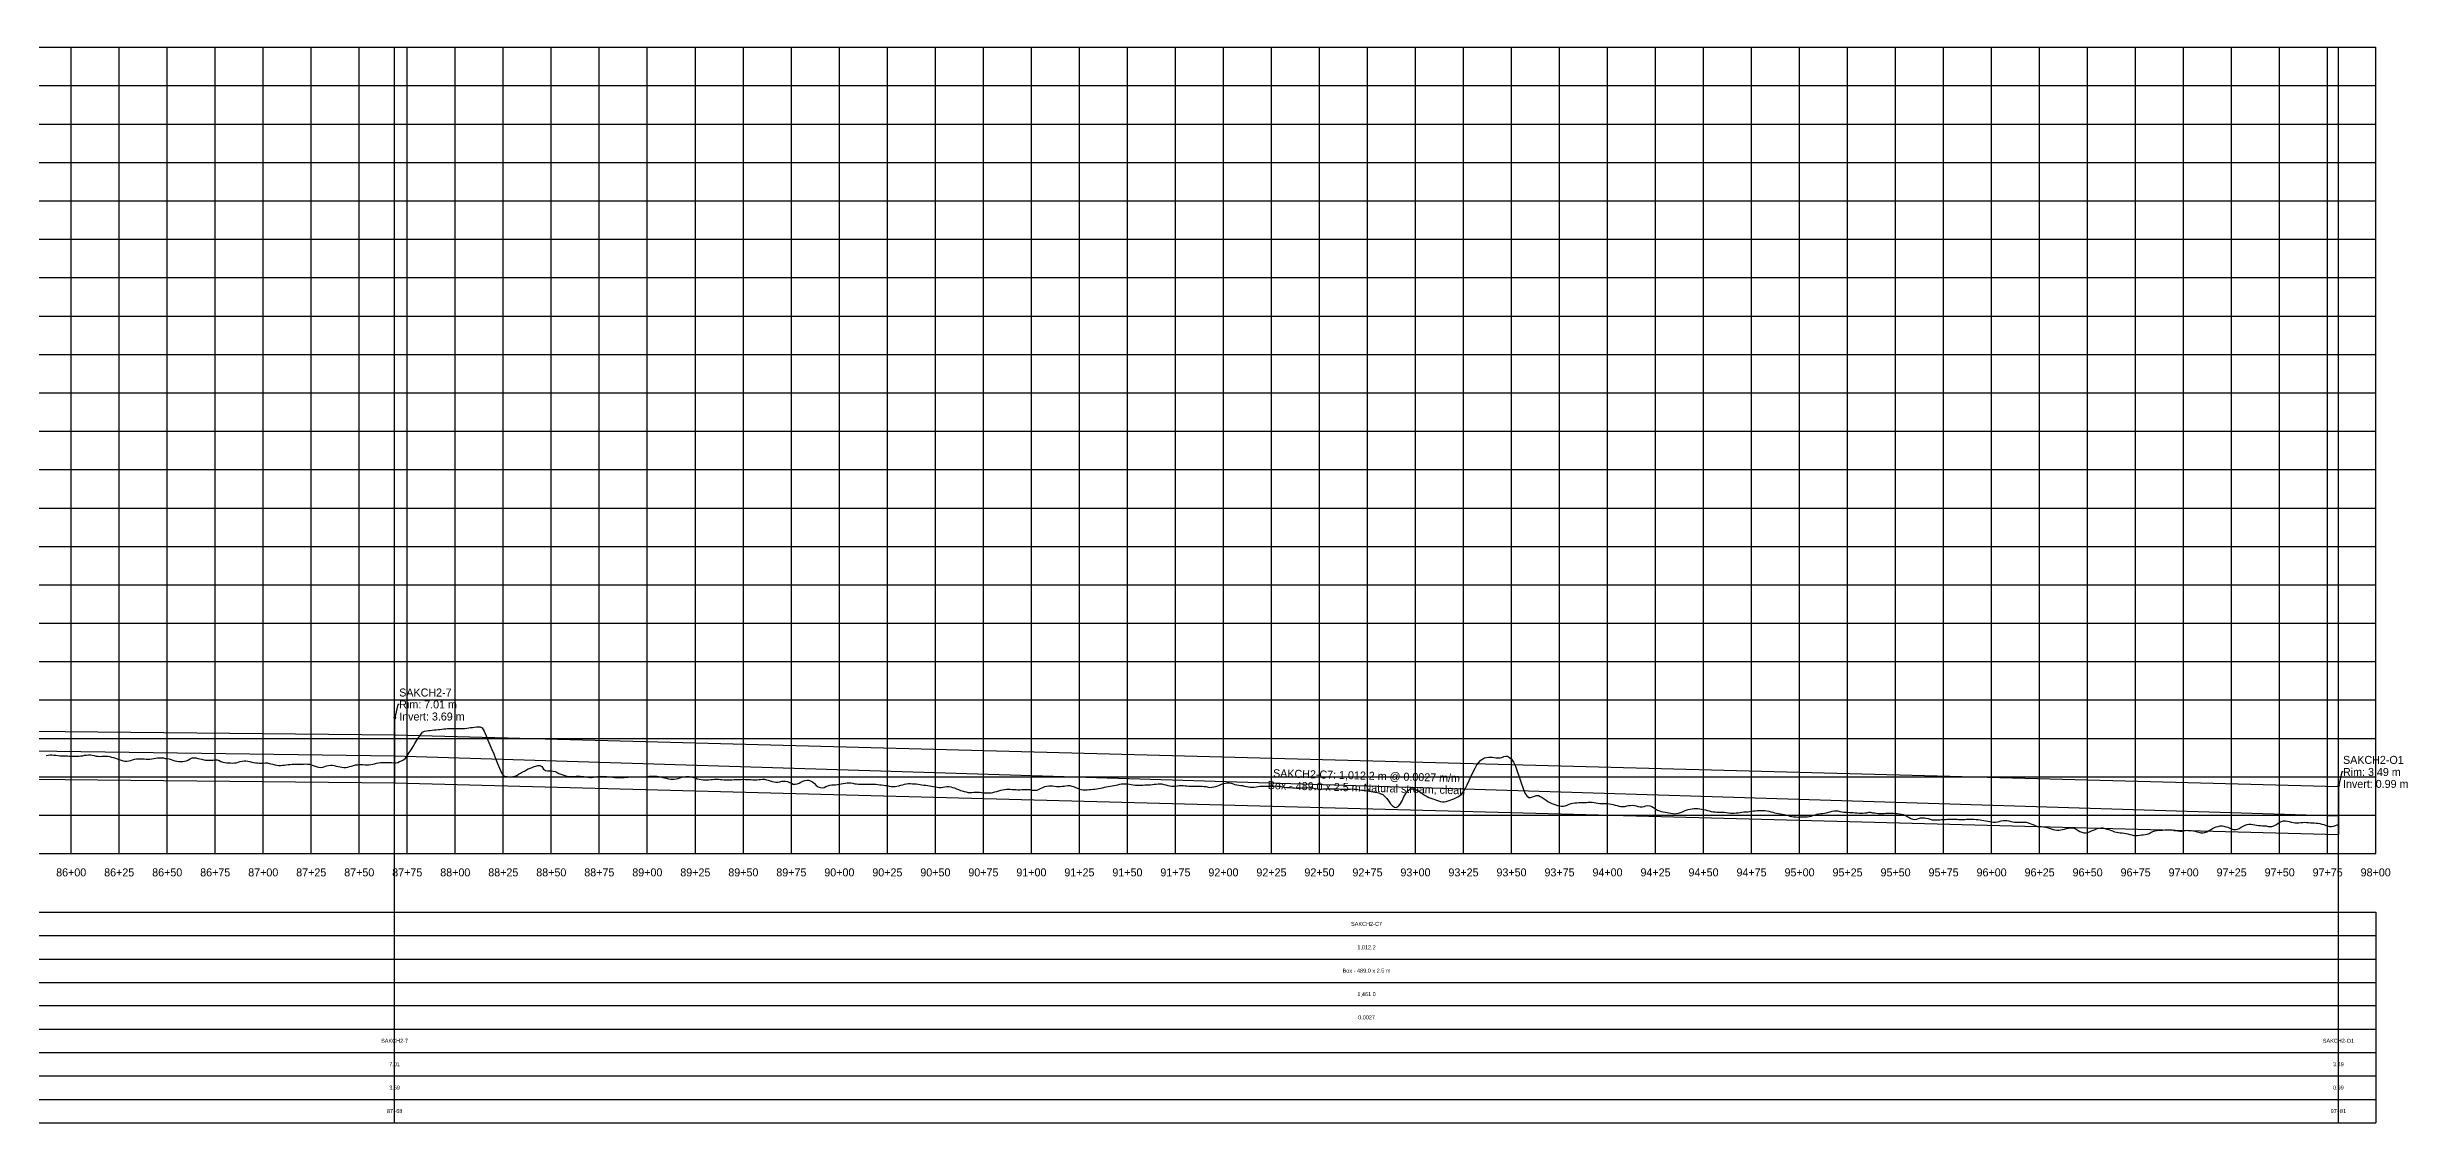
# Model space of a CAD drawing. Extents: x -64 to 9817, y -140 to 424.
# Drawn here: x 8588 to 9817, y -140 to 420 of the extents above; entities that cross this region are included whole.
import ezdxf
from ezdxf.enums import TextEntityAlignment as Align

# ---------------------------------------------------------------- set-up
doc = ezdxf.new("R2010")
doc.units = 0
for name, color, linetype in [('Annotation', 7, 'Continuous'), ('Annotation_Table', 254, 'Continuous'), ('Crown', 7, 'Continuous'), ('Grid', 254, 'Continuous'), ('Grid_Text', 7, 'Continuous'), ('Ground_Elevation', 3, 'Continuous'), ('Hydraulic_Grade', 5, 'Continuous'), ('Invert', 7, 'Continuous'), ('Structure', 7, 'Continuous')]:
    doc.layers.add(name, color=color, linetype=linetype)

msp = doc.modelspace()

# ---------------------------------------------------------------- linework, layer by layer
at = {"layer": 'Annotation', "color": 0}
for points in [[(8770.8, 77.7), (8770.1, 77.7), (8768.4, 70.1)], [(9783, 42.5), (9782.3, 42.5), (9780.6, 34.9)]]:
    msp.add_lwpolyline(points, dxfattribs=at)
for points in [[(8768.4, 70.1), (8768.2, 71), (8769, 70.9)], [(9780.6, 34.9), (9780.4, 35.9), (9781.2, 35.7)]]:
    msp.add_lwpolyline(points, close=True, dxfattribs=at)
at = {"layer": 'Annotation_Table', "color": 254}
for points in [[(8768.4, -140.2), (8768.4, 420)], [(9780.6, -140.2), (9780.6, 420)], [(-25, -30.5), (9800, -30.5)], [(9800, -30.5), (9800, -140.2)], [(-25, -42.7), (9800, -42.7)], [(-25, -54.9), (9800, -54.9)], [(-25, -67.1), (9800, -67.1)], [(-25, -79.2), (9800, -79.2)], [(-25, -91.4), (9800, -91.4)], [(-25, -103.6), (9800, -103.6)], [(-25, -115.8), (9800, -115.8)], [(-25, -128), (9800, -128)], [(-25, -140.2), (9800, -140.2)]]:
    msp.add_lwpolyline(points, dxfattribs=at)
at = {"layer": 'Crown', "color": 0}
for points in [[(7550, 74.1), (8768.4, 61.9)], [(8768.4, 61.9), (8768.4, 61.9)], [(8768.4, 61.9), (9780.6, 34.9)], [(9780.6, 34.9), (9780.6, 34.9)]]:
    msp.add_lwpolyline(points, dxfattribs=at)
at = {"layer": 'Grid', "color": 254}
for points in [[(-25, 420), (9800, 420)], [(8600, 0), (8600, 420)], [(8625, 0), (8625, 420)], [(8650, 0), (8650, 420)], [(8675, 0), (8675, 420)], [(8700, 0), (8700, 420)], [(8725, 0), (8725, 420)], [(8750, 0), (8750, 420)], [(8775, 0), (8775, 420)], [(8800, 0), (8800, 420)], [(8825, 0), (8825, 420)], [(8850, 0), (8850, 420)], [(8875, 0), (8875, 420)], [(8900, 0), (8900, 420)], [(8925, 0), (8925, 420)], [(8950, 0), (8950, 420)], [(8975, 0), (8975, 420)], [(9000, 0), (9000, 420)], [(9025, 0), (9025, 420)], [(9050, 0), (9050, 420)], [(9075, 0), (9075, 420)], [(9100, 0), (9100, 420)], [(9125, 0), (9125, 420)], [(9150, 0), (9150, 420)], [(9175, 0), (9175, 420)], [(9200, 0), (9200, 420)], [(9225, 0), (9225, 420)], [(9250, 0), (9250, 420)], [(9275, 0), (9275, 420)], [(9300, 0), (9300, 420)], [(9325, 0), (9325, 420)], [(9350, 0), (9350, 420)], [(9375, 0), (9375, 420)], [(9400, 0), (9400, 420)], [(9425, 0), (9425, 420)], [(9450, 0), (9450, 420)], [(9475, 0), (9475, 420)], [(9500, 0), (9500, 420)], [(9525, 0), (9525, 420)], [(9550, 0), (9550, 420)], [(9575, 0), (9575, 420)], [(9600, 0), (9600, 420)], [(9625, 0), (9625, 420)], [(9650, 0), (9650, 420)], [(9675, 0), (9675, 420)], [(9700, 0), (9700, 420)], [(9725, 0), (9725, 420)], [(9750, 0), (9750, 420)], [(9775, 0), (9775, 420)], [(9800, 0), (9800, 420)], [(-25, 400), (9800, 400)], [(-25, 380), (9800, 380)], [(-25, 360), (9800, 360)], [(-25, 340), (9800, 340)], [(-25, 320), (9800, 320)], [(-25, 300), (9800, 300)], [(-25, 280), (9800, 280)], [(-25, 260), (9800, 260)], [(-25, 240), (9800, 240)], [(-25, 220), (9800, 220)], [(-25, 200), (9800, 200)], [(-25, 180), (9800, 180)], [(-25, 160), (9800, 160)], [(-25, 140), (9800, 140)], [(-25, 120), (9800, 120)], [(-25, 100), (9800, 100)], [(-25, 80), (9800, 80)], [(-25, 60), (9800, 60)], [(-25, 40), (9800, 40)], [(-25, 20), (9800, 20)], [(-25, 0), (9800, 0)]]:
    msp.add_lwpolyline(points, dxfattribs=at)
at = {"layer": 'Ground_Elevation', "color": 3}
msp.add_lwpolyline([(8587, 51.1), (8588, 51.3), (8589, 51.4), (8590, 51.4), (8591, 51.3), (8592, 51.2), (8593, 51.1), (8594, 51), (8595, 50.9), (8596, 50.9), (8597, 50.9), (8598, 50.9), (8599, 50.8), (8600, 50.8), (8601, 50.8), (8602, 50.8), (8603, 50.8), (8604, 50.8), (8605, 50.9), (8606, 51), (8607, 51.2), (8608, 51.3), (8609, 51.4), (8610, 51.4), (8611, 51.3), (8612, 51.1), (8613, 50.8), (8614, 50.7), (8615, 50.6), (8616, 50.7), (8617, 50.8), (8618, 50.8), (8619, 50.8), (8620, 50.6), (8621, 50.3), (8622, 50), (8623, 49.7), (8624, 49.4), (8625, 49), (8626, 48.7), (8627, 48.4), (8628, 48.2), (8629, 48.2), (8630, 48.3), (8631, 48.5), (8632, 48.8), (8633, 49.2), (8634, 49.4), (8635, 49.4), (8636, 49.4), (8637, 49.4), (8638, 49.3), (8639, 49.2), (8640, 49.1), (8641, 49.2), (8642, 49.3), (8643, 49.5), (8644, 49.7), (8645, 49.8), (8646, 49.9), (8647, 49.9), (8648, 49.8), (8649, 49.6), (8650, 49.5), (8651, 49.3), (8652, 49), (8653, 48.7), (8654, 48.4), (8655, 48.2), (8656, 48), (8657, 48), (8658, 48), (8659, 48.1), (8660, 48.4), (8661, 48.8), (8662, 49.3), (8663, 49.8), (8664, 49.9), (8665, 49.8), (8666, 49.5), (8667, 49.3), (8668, 49.1), (8669, 48.8), (8670, 48.7), (8671, 48.6), (8672, 48.6), (8673, 48.6), (8674, 48.7), (8675, 48.9), (8676, 48.9), (8677, 48.5), (8678, 48), (8679, 47.7), (8680, 47.5), (8681, 47.3), (8682, 47.2), (8683, 47.2), (8684, 47.1), (8685, 47.2), (8686, 47.3), (8687, 47.6), (8688, 47.9), (8689, 48.2), (8690, 48.3), (8691, 48.3), (8692, 48.2), (8693, 48), (8694, 47.7), (8695, 47.4), (8696, 47.3), (8697, 47.2), (8698, 47.1), (8699, 47.1), (8700, 47.1), (8701, 47.2), (8702, 47.2), (8703, 47), (8704, 46.8), (8705, 46.5), (8706, 46.2), (8707, 46), (8708, 45.9), (8709, 45.9), (8710, 46), (8711, 46.1), (8712, 46.3), (8713, 46.4), (8714, 46.4), (8715, 46.5), (8716, 46.5), (8717, 46.5), (8718, 46.5), (8719, 46.6), (8720, 46.6), (8721, 46.6), (8722, 46.7), (8723, 46.6), (8724, 46.5), (8725, 46.2), (8726, 45.9), (8727, 45.5), (8728, 45.2), (8729, 45), (8730, 44.9), (8731, 45.1), (8732, 45.4), (8733, 45.7), (8734, 45.9), (8735, 46), (8736, 46), (8737, 45.8), (8738, 45.6), (8739, 45.4), (8740, 45.2), (8741, 45), (8742, 44.9), (8743, 44.9), (8744, 45), (8745, 45.3), (8746, 45.6), (8747, 45.9), (8748, 46.2), (8749, 46.3), (8750, 46.4), (8751, 46.4), (8752, 46.4), (8753, 46.3), (8754, 46.3), (8755, 46.3), (8756, 46.4), (8757, 46.6), (8758, 46.8), (8759, 47.1), (8760, 47.3), (8761, 47.4), (8762, 47.4), (8763, 47.4), (8764, 47.4), (8765, 47.4), (8766, 47.4), (8767, 47.4), (8768, 47.2), (8769, 47.2), (8770, 47.5), (8771, 47.9), (8772, 48.4), (8773, 48.8), (8774, 49.7), (8775, 51), (8776, 52.6), (8777, 54.1), (8778, 55.8), (8779, 57.4), (8780, 59), (8781, 60.6), (8782, 62.1), (8783, 63.2), (8784, 63.8), (8785, 64), (8786, 64.1), (8787, 64.2), (8788, 64.3), (8789, 64.4), (8790, 64.5), (8791, 64.6), (8792, 64.7), (8793, 64.8), (8794, 64.9), (8795, 65), (8796, 65.1), (8797, 65.1), (8798, 65.1), (8799, 65.1), (8800, 65.1), (8801, 65.1), (8802, 65.1), (8803, 65.1), (8804, 65.2), (8805, 65.2), (8806, 65.3), (8807, 65.5), (8808, 65.6), (8809, 65.7), (8810, 65.8), (8811, 66), (8812, 66.1), (8813, 66.1), (8814, 65.5), (8815, 63.8), (8816, 61.4), (8817, 59), (8818, 56.7), (8819, 54.3), (8820, 52), (8821, 49.5), (8822, 47), (8823, 44.5), (8824, 42.1), (8825, 40.6), (8826, 40.2), (8827, 40.1), (8828, 40), (8829, 40), (8830, 40.1), (8831, 40.3), (8832, 40.7), (8833, 41.3), (8834, 41.9), (8835, 42.5), (8836, 43), (8837, 43.6), (8838, 44.1), (8839, 44.5), (8840, 44.9), (8841, 45.3), (8842, 45.6), (8843, 45.8), (8844, 45.8), (8845, 45.3), (8846, 43.9), (8847, 43.2), (8848, 43.1), (8849, 43.1), (8850, 43.1), (8851, 43), (8852, 42.7), (8853, 42.2), (8854, 41.8), (8855, 41.4), (8856, 41.1), (8857, 40.7), (8858, 40.4), (8859, 40.2), (8860, 40.1), (8861, 40.1), (8862, 40.2), (8863, 40.3), (8864, 40.3), (8865, 40.3), (8866, 40.2), (8867, 40.1), (8868, 39.9), (8869, 39.8), (8870, 39.7), (8871, 39.7), (8872, 39.8), (8873, 39.9), (8874, 40.1), (8875, 40.2), (8876, 40.3), (8877, 40.2), (8878, 40.2), (8879, 40.1), (8880, 40), (8881, 39.9), (8882, 39.8), (8883, 39.7), (8884, 39.7), (8885, 39.6), (8886, 39.6), (8887, 39.7), (8888, 39.7), (8889, 39.8), (8890, 39.8), (8891, 39.9), (8892, 39.9), (8893, 40), (8894, 40), (8895, 40), (8896, 39.9), (8897, 39.9), (8898, 39.9), (8899, 40), (8900, 40.1), (8901, 40.3), (8902, 40.4), (8903, 40.4), (8904, 40.4), (8905, 40.3), (8906, 40.1), (8907, 39.9), (8908, 39.7), (8909, 39.5), (8910, 39.3), (8911, 39), (8912, 38.8), (8913, 38.7), (8914, 38.7), (8915, 38.9), (8916, 39.1), (8917, 39.4), (8918, 39.8), (8919, 40), (8920, 40.2), (8921, 40.2), (8922, 40.1), (8923, 39.9), (8924, 39.7), (8925, 39.4), (8926, 39), (8927, 38.8), (8928, 38.6), (8929, 38.5), (8930, 38.5), (8931, 38.5), (8932, 38.5), (8933, 38.6), (8934, 38.6), (8935, 38.7), (8936, 38.7), (8937, 38.7), (8938, 38.6), (8939, 38.6), (8940, 38.5), (8941, 38.5), (8942, 38.5), (8943, 38.5), (8944, 38.5), (8945, 38.6), (8946, 38.6), (8947, 38.6), (8948, 38.6), (8949, 38.6), (8950, 38.7), (8951, 38.6), (8952, 38.6), (8953, 38.6), (8954, 38.6), (8955, 38.5), (8956, 38.5), (8957, 38.5), (8958, 38.6), (8959, 38.6), (8960, 38.7), (8961, 38.7), (8962, 38.5), (8963, 38.2), (8964, 37.9), (8965, 37.5), (8966, 37.3), (8967, 37.2), (8968, 37.2), (8969, 37.4), (8970, 37.7), (8971, 37.8), (8972, 37.8), (8973, 37.5), (8974, 37.1), (8975, 36.6), (8976, 36.2), (8977, 36.1), (8978, 36.3), (8979, 36.7), (8980, 37.2), (8981, 37.7), (8982, 38), (8983, 38.2), (8984, 38.2), (8985, 37.9), (8986, 37.3), (8987, 36.5), (8988, 35.5), (8989, 34.8), (8990, 34.4), (8991, 34.3), (8992, 34.5), (8993, 34.9), (8994, 35.3), (8995, 35.6), (8996, 35.8), (8997, 35.8), (8998, 35.9), (8999, 36), (9000, 36.2), (9001, 36.4), (9002, 36.5), (9003, 36.6), (9004, 36.8), (9005, 36.9), (9006, 36.8), (9007, 36.6), (9008, 36.4), (9009, 36.3), (9010, 36.2), (9011, 36.2), (9012, 36.1), (9013, 36.1), (9014, 36.1), (9015, 36.2), (9016, 36.2), (9017, 36.2), (9018, 36.2), (9019, 36.2), (9020, 36), (9021, 35.9), (9022, 35.8), (9023, 35.7), (9024, 35.5), (9025, 35.4), (9026, 35.2), (9027, 35), (9028, 34.9), (9029, 34.9), (9030, 35.1), (9031, 35.3), (9032, 35.6), (9033, 35.8), (9034, 36.1), (9035, 36.3), (9036, 36.5), (9037, 36.5), (9038, 36.4), (9039, 36.4), (9040, 36.3), (9041, 36.1), (9042, 36), (9043, 35.9), (9044, 35.7), (9045, 35.6), (9046, 35.4), (9047, 35.3), (9048, 35.1), (9049, 35), (9050, 34.8), (9051, 34.6), (9052, 34.5), (9053, 34.5), (9054, 34.6), (9055, 34.8), (9056, 35), (9057, 35), (9058, 34.8), (9059, 34.5), (9060, 34.2), (9061, 33.8), (9062, 33.3), (9063, 32.9), (9064, 32.7), (9065, 32.4), (9066, 32.1), (9067, 31.9), (9068, 31.8), (9069, 31.9), (9070, 32), (9071, 32), (9072, 32), (9073, 32), (9074, 31.9), (9075, 31.7), (9076, 31.6), (9077, 31.6), (9078, 31.6), (9079, 31.7), (9080, 31.9), (9081, 32.2), (9082, 32.4), (9083, 32.7), (9084, 33), (9085, 33.2), (9086, 33.4), (9087, 33.5), (9088, 33.5), (9089, 33.5), (9090, 33.4), (9091, 33.4), (9092, 33.3), (9093, 33.2), (9094, 33.2), (9095, 33.3), (9096, 33.4), (9097, 33.4), (9098, 33.4), (9099, 33.3), (9100, 33.1), (9101, 33), (9102, 33), (9103, 33.1), (9104, 33.5), (9105, 34), (9106, 34.5), (9107, 34.9), (9108, 35.1), (9109, 35.3), (9110, 35.3), (9111, 35.3), (9112, 35.1), (9113, 35), (9114, 35), (9115, 35), (9116, 35.1), (9117, 35.2), (9118, 35.3), (9119, 35.4), (9120, 35.4), (9121, 35.2), (9122, 34.9), (9123, 34.4), (9124, 34), (9125, 33.6), (9126, 33.3), (9127, 33.2), (9128, 33.2), (9129, 33.2), (9130, 33.4), (9131, 33.4), (9132, 33.5), (9133, 33.6), (9134, 33.7), (9135, 33.9), (9136, 34.1), (9137, 34.3), (9138, 34.6), (9139, 34.8), (9140, 35), (9141, 35.1), (9142, 35.3), (9143, 35.5), (9144, 35.7), (9145, 35.9), (9146, 36.1), (9147, 36.3), (9148, 36.4), (9149, 36.4), (9150, 36.4), (9151, 36.2), (9152, 36), (9153, 35.8), (9154, 35.7), (9155, 35.6), (9156, 35.6), (9157, 35.6), (9158, 35.7), (9159, 35.8), (9160, 35.9), (9161, 35.9), (9162, 35.9), (9163, 36), (9164, 36.1), (9165, 36.2), (9166, 36.4), (9167, 36.4), (9168, 36.3), (9169, 36), (9170, 35.8), (9171, 35.5), (9172, 35.3), (9173, 35.1), (9174, 35.1), (9175, 35.2), (9176, 35.3), (9177, 35.4), (9178, 35.4), (9179, 35.4), (9180, 35.3), (9181, 35.3), (9182, 35.2), (9183, 35.2), (9184, 35.2), (9185, 35.2), (9186, 35.2), (9187, 35.2), (9188, 35.2), (9189, 35.2), (9190, 35), (9191, 34.9), (9192, 34.6), (9193, 34.5), (9194, 34.6), (9195, 34.8), (9196, 35), (9197, 35.3), (9198, 35.6), (9199, 36.1), (9200, 36.5), (9201, 36.7), (9202, 36.8), (9203, 36.8), (9204, 36.6), (9205, 36.3), (9206, 36), (9207, 35.8), (9208, 35.7), (9209, 35.5), (9210, 35.4), (9211, 35.2), (9212, 35), (9213, 34.8), (9214, 34.6), (9215, 34.6), (9216, 34.6), (9217, 34.8), (9218, 35), (9219, 35.1), (9220, 35.2), (9221, 35.2), (9222, 35.2), (9223, 35.1), (9224, 35.1), (9225, 35.2), (9226, 35.2), (9227, 35.3), (9228, 35.2), (9229, 35.1), (9230, 35), (9231, 34.8), (9232, 34.6), (9233, 34.5), (9234, 34.4), (9235, 34.4), (9236, 34.3), (9237, 34.2), (9238, 34.1), (9239, 34), (9240, 34.1), (9241, 34.2), (9242, 34.3), (9243, 34.3), (9244, 34.4), (9245, 34.3), (9246, 34.2), (9247, 34), (9248, 33.9), (9249, 33.7), (9250, 33.6), (9251, 33.6), (9252, 33.7), (9253, 33.7), (9254, 33.7), (9255, 33.7), (9256, 33.8), (9257, 33.8), (9258, 33.8), (9259, 33.8), (9260, 33.7), (9261, 33.6), (9262, 33.5), (9263, 33.5), (9264, 33.5), (9265, 33.6), (9266, 33.6), (9267, 33.7), (9268, 33.6), (9269, 33.5), (9270, 33.4), (9271, 33.2), (9272, 33.1), (9273, 33), (9274, 32.8), (9275, 32.7), (9276, 32.5), (9277, 32.4), (9278, 32.2), (9279, 32), (9280, 31.8), (9281, 31.6), (9282, 31.2), (9283, 30.7), (9284, 29.8), (9285, 28.7), (9286, 27.4), (9287, 26), (9288, 24.9), (9289, 24.1), (9290, 24), (9291, 24.6), (9292, 25.8), (9293, 27.5), (9294, 29.5), (9295, 31.3), (9296, 32.7), (9297, 33.5), (9298, 33.8), (9299, 33.7), (9300, 33.4), (9301, 32.9), (9302, 32.3), (9303, 31.6), (9304, 30.9), (9305, 30.3), (9306, 29.7), (9307, 29.2), (9308, 28.8), (9309, 28.6), (9310, 28.2), (9311, 27.8), (9312, 27.5), (9313, 27.2), (9314, 27), (9315, 27), (9316, 27.2), (9317, 27.5), (9318, 27.8), (9319, 28.2), (9320, 28.6), (9321, 29), (9322, 29.5), (9323, 30.1), (9324, 31), (9325, 32.3), (9326, 34), (9327, 35.9), (9328, 38), (9329, 40.3), (9330, 42.5), (9331, 44.5), (9332, 46.2), (9333, 47.5), (9334, 48.6), (9335, 49.4), (9336, 49.9), (9337, 50.1), (9338, 50.3), (9339, 50.3), (9340, 50.2), (9341, 50), (9342, 49.9), (9343, 49.8), (9344, 49.8), (9345, 50.1), (9346, 50.5), (9347, 50.8), (9348, 50.7), (9349, 50.1), (9350, 49.1), (9351, 47.6), (9352, 45.6), (9353, 43), (9354, 40), (9355, 36.9), (9356, 33.9), (9357, 31.5), (9358, 30), (9359, 29.3), (9360, 29.3), (9361, 29.6), (9362, 29.9), (9363, 30.2), (9364, 30.2), (9365, 29.8), (9366, 29.3), (9367, 28.5), (9368, 27.8), (9369, 27.1), (9370, 26.6), (9371, 26.1), (9372, 25.7), (9373, 25.4), (9374, 25.1), (9375, 24.9), (9376, 24.7), (9377, 24.7), (9378, 24.8), (9379, 25.2), (9380, 25.7), (9381, 26.1), (9382, 26.3), (9383, 26.4), (9384, 26.5), (9385, 26.6), (9386, 26.7), (9387, 26.7), (9388, 26.7), (9389, 26.7), (9390, 26.8), (9391, 26.8), (9392, 26.8), (9393, 26.6), (9394, 26.4), (9395, 26.2), (9396, 26.1), (9397, 26.1), (9398, 26.1), (9399, 26.1), (9400, 26.1), (9401, 26), (9402, 25.8), (9403, 25.5), (9404, 25.2), (9405, 25), (9406, 24.7), (9407, 24.6), (9408, 24.5), (9409, 24.6), (9410, 24.8), (9411, 25), (9412, 25.1), (9413, 25.2), (9414, 25.1), (9415, 24.8), (9416, 24.5), (9417, 24.3), (9418, 24.3), (9419, 24.6), (9420, 24.9), (9421, 25.1), (9422, 24.9), (9423, 24.5), (9424, 24), (9425, 23.3), (9426, 22.7), (9427, 22.3), (9428, 22), (9429, 21.8), (9430, 21.6), (9431, 21.4), (9432, 21.2), (9433, 21), (9434, 20.8), (9435, 20.7), (9436, 20.8), (9437, 21.1), (9438, 21.4), (9439, 21.8), (9440, 22.3), (9441, 22.6), (9442, 23), (9443, 23.2), (9444, 23.4), (9445, 23.5), (9446, 23.5), (9447, 23.5), (9448, 23.4), (9449, 23.2), (9450, 23), (9451, 22.8), (9452, 22.5), (9453, 22.2), (9454, 22), (9455, 21.8), (9456, 21.7), (9457, 21.6), (9458, 21.6), (9459, 21.6), (9460, 21.6), (9461, 21.5), (9462, 21.4), (9463, 21.2), (9464, 21.1), (9465, 21.1), (9466, 21.1), (9467, 21.2), (9468, 21.3), (9469, 21.4), (9470, 21.6), (9471, 21.8), (9472, 21.8), (9473, 21.8), (9474, 21.9), (9475, 22.1), (9476, 22.2), (9477, 22.3), (9478, 22.4), (9479, 22.5), (9480, 22.5), (9481, 22.5), (9482, 22.4), (9483, 22.3), (9484, 22.1), (9485, 21.8), (9486, 21.5), (9487, 21.2), (9488, 21), (9489, 20.9), (9490, 20.7), (9491, 20.5), (9492, 20.3), (9493, 20.1), (9494, 19.8), (9495, 19.5), (9496, 19.3), (9497, 19.1), (9498, 19.1), (9499, 19), (9500, 19.1), (9501, 19.1), (9502, 19.1), (9503, 19.1), (9504, 19.2), (9505, 19.3), (9506, 19.5), (9507, 19.8), (9508, 20.1), (9509, 20.5), (9510, 20.7), (9511, 20.8), (9512, 20.9), (9513, 21), (9514, 21.2), (9515, 21.5), (9516, 21.8), (9517, 22.1), (9518, 22.2), (9519, 22.3), (9520, 22.2), (9521, 22), (9522, 21.8), (9523, 21.6), (9524, 21.5), (9525, 21.5), (9526, 21.4), (9527, 21.4), (9528, 21.4), (9529, 21.3), (9530, 21.2), (9531, 21.1), (9532, 21.1), (9533, 21.1), (9534, 21.2), (9535, 21.3), (9536, 21.5), (9537, 21.5), (9538, 21.3), (9539, 21.2), (9540, 21), (9541, 20.9), (9542, 20.8), (9543, 20.8), (9544, 20.9), (9545, 21), (9546, 21), (9547, 21), (9548, 21), (9549, 21), (9550, 20.9), (9551, 20.8), (9552, 20.7), (9553, 20.6), (9554, 20.4), (9555, 20), (9556, 19.4), (9557, 18.8), (9558, 18.3), (9559, 17.9), (9560, 17.8), (9561, 18), (9562, 18.2), (9563, 18.6), (9564, 18.7), (9565, 18.7), (9566, 18.5), (9567, 18.2), (9568, 17.9), (9569, 17.6), (9570, 17.5), (9571, 17.5), (9572, 17.5), (9573, 17.6), (9574, 17.7), (9575, 17.8), (9576, 17.8), (9577, 17.9), (9578, 18), (9579, 17.9), (9580, 17.9), (9581, 17.9), (9582, 17.9), (9583, 17.8), (9584, 17.8), (9585, 17.8), (9586, 17.8), (9587, 17.9), (9588, 17.9), (9589, 18), (9590, 18), (9591, 18), (9592, 17.8), (9593, 17.7), (9594, 17.5), (9595, 17.4), (9596, 17.2), (9597, 17), (9598, 16.9), (9599, 16.7), (9600, 16.5), (9601, 16.4), (9602, 16.4), (9603, 16.5), (9604, 16.7), (9605, 17), (9606, 17.2), (9607, 17.3), (9608, 17.2), (9609, 17.1), (9610, 16.8), (9611, 16.6), (9612, 16.4), (9613, 16.3), (9614, 16.3), (9615, 16.3), (9616, 16.3), (9617, 16.3), (9618, 16.3), (9619, 16.1), (9620, 15.7), (9621, 15.3), (9622, 14.9), (9623, 14.5), (9624, 14.2), (9625, 14.1), (9626, 14.1), (9627, 14), (9628, 13.8), (9629, 13.6), (9630, 13.3), (9631, 12.9), (9632, 12.6), (9633, 12.4), (9634, 12.2), (9635, 12.2), (9636, 12.3), (9637, 12.5), (9638, 12.8), (9639, 13), (9640, 13.3), (9641, 13.4), (9642, 13.4), (9643, 13.2), (9644, 12.7), (9645, 12.1), (9646, 11.5), (9647, 11.1), (9648, 10.8), (9649, 10.8), (9650, 11), (9651, 11.4), (9652, 11.8), (9653, 12.2), (9654, 12.6), (9655, 13), (9656, 13.3), (9657, 13.4), (9658, 13.4), (9659, 13.1), (9660, 12.8), (9661, 12.5), (9662, 12.2), (9663, 11.8), (9664, 11.4), (9665, 11.1), (9666, 11), (9667, 10.9), (9668, 10.8), (9669, 10.7), (9670, 10.5), (9671, 10.3), (9672, 10), (9673, 9.7), (9674, 9.5), (9675, 9.4), (9676, 9.4), (9677, 9.6), (9678, 9.7), (9679, 9.7), (9680, 9.9), (9681, 10.1), (9682, 10.5), (9683, 11), (9684, 11.5), (9685, 11.9), (9686, 12.1), (9687, 12.2), (9688, 12.2), (9689, 12.2), (9690, 12.3), (9691, 12.3), (9692, 12.4), (9693, 12.4), (9694, 12.3), (9695, 12.1), (9696, 12), (9697, 11.8), (9698, 11.6), (9699, 11.7), (9700, 11.9), (9701, 12.1), (9702, 12.2), (9703, 12.1), (9704, 12), (9705, 11.8), (9706, 11.6), (9707, 11.4), (9708, 11.2), (9709, 10.9), (9710, 10.8), (9711, 11), (9712, 11.3), (9713, 11.8), (9714, 12.4), (9715, 13), (9716, 13.6), (9717, 13.9), (9718, 14.2), (9719, 14.4), (9720, 14.4), (9721, 14.3), (9722, 14), (9723, 13.7), (9724, 13.3), (9725, 12.9), (9726, 12.6), (9727, 12.5), (9728, 12.7), (9729, 13.1), (9730, 13.7), (9731, 14.3), (9732, 14.8), (9733, 15.1), (9734, 15.3), (9735, 15.3), (9736, 15.2), (9737, 15), (9738, 14.8), (9739, 14.7), (9740, 14.6), (9741, 14.5), (9742, 14.5), (9743, 14.4), (9744, 14.2), (9745, 14.1), (9746, 14.2), (9747, 14.4), (9748, 15), (9749, 15.7), (9750, 16.3), (9751, 16.8), (9752, 17.1), (9753, 17.1), (9754, 16.9), (9755, 16.7), (9756, 16.4), (9757, 16.2), (9758, 16.1), (9759, 16.1), (9760, 16.1), (9761, 16.2), (9762, 16.2), (9763, 16.3), (9764, 16.2), (9765, 16.2), (9766, 16.1), (9767, 16), (9768, 16), (9769, 15.9), (9770, 15.8), (9771, 15.7), (9772, 15.4), (9773, 15.1), (9774, 14.7), (9775, 14.4), (9776, 14.2), (9777, 14.1), (9778, 14.3), (9779, 14.6), (9780, 14.9), (9780.6, 14.9)], dxfattribs=at)
at = {"layer": 'Hydraulic_Grade', "color": 5}
for points in [[(7550, 67.7), (8768.4, 50.9)], [(8768.4, 50.9), (8768.4, 50.9)], [(8768.4, 50.9), (9780.6, 19.6)], [(9780.6, 19.6), (9780.6, 19.6), (9780.6, 19.6)]]:
    msp.add_lwpolyline(points, dxfattribs=at)
at = {"layer": 'Invert', "color": 0}
for points in [[(7550, 49.1), (8768.4, 36.9)], [(8768.4, 36.9), (8768.4, 36.9)], [(8768.4, 36.9), (9780.6, 9.9)], [(9780.6, 9.9), (9780.6, 9.9)]]:
    msp.add_lwpolyline(points, dxfattribs=at)
at = {"layer": 'Structure', "color": 0}
for points in [[(8768.4, 70.1), (8768.4, 36.9)], [(8768.4, 70.1), (8768.4, 36.9)], [(9780.6, 34.9), (9780.6, 9.9)], [(9780.6, 34.9), (9780.6, 9.9)]]:
    msp.add_lwpolyline(points, dxfattribs=at)

# ---------------------------------------------------------------- texts
at = {"layer": 'Annotation', "color": 0}
for s, height, p in [('SAKCH2-7', 4.17, (8770.8, 83.9)), ('Rim: 7.01 m', 4.167, (8770.8, 77.7)), ('Invert: 3.69 m', 4.167, (8770.8, 71.4)), ('SAKCH2-O1', 4.17, (9783, 48.8)), ('Rim: 3.49 m', 4.167, (9783, 42.5)), ('Invert: 0.99 m', 4.167, (9783, 36.3))]:
    msp.add_text(s, height=height, dxfattribs=at).set_placement(p, align=Align.MIDDLE_LEFT)
for s, p in [('Box - 489.0 x 2.5 m Natural stream, clean', (9274.5, 34.3)), ('SAKCH2-C7: 1,012.2 m @ 0.0027 m/m', (9274.5, 40.6))]:
    msp.add_text(s, height=4.167, rotation=358.4722, dxfattribs=at).set_placement(p, align=Align.MIDDLE_CENTER)
at = {"layer": 'Annotation_Table', "color": 0}
for s, height, p in [('SAKCH2-C7', 2.08, (9274.5, -36.6)), ('1,012.2', 2.08, (9274.5, -48.8)), ('Box - 489.0 x 2.5 m', 2.083, (9274.5, -61)), ('1,461.0', 2.08, (9274.5, -73.2)), ('0.0027', 2.08, (9274.5, -85.3)), ('SAKCH2-7', 2.08, (8768.4, -97.5)), ('SAKCH2-O1', 2.08, (9780.6, -97.5)), ('7.01', 2.08, (8768.4, -109.7)), ('3.49', 2.08, (9780.6, -109.7)), ('3.69', 2.08, (8768.4, -121.9)), ('0.99', 2.08, (9780.6, -121.9)), ('87+68', 2.08, (8768.4, -134.1)), ('97+81', 2.08, (9780.6, -134.1))]:
    msp.add_text(s, height=height, dxfattribs=at).set_placement(p, align=Align.MIDDLE_CENTER)
at = {"layer": 'Grid_Text', "color": 0}
for s, p in [('86+00', (8600, -7.7)), ('86+25', (8625, -7.7)), ('86+50', (8650, -7.7)), ('86+75', (8675, -7.7)), ('87+00', (8700, -7.7)), ('87+25', (8725, -7.7)), ('87+50', (8750, -7.7)), ('87+75', (8775, -7.7)), ('88+00', (8800, -7.7)), ('88+25', (8825, -7.7)), ('88+50', (8850, -7.7)), ('88+75', (8875, -7.7)), ('89+00', (8900, -7.7)), ('89+25', (8925, -7.7)), ('89+50', (8950, -7.7)), ('89+75', (8975, -7.7)), ('90+00', (9000, -7.7)), ('90+25', (9025, -7.7)), ('90+50', (9050, -7.7)), ('90+75', (9075, -7.7)), ('91+00', (9100, -7.7)), ('91+25', (9125, -7.7)), ('91+50', (9150, -7.7)), ('91+75', (9175, -7.7)), ('92+00', (9200, -7.7)), ('92+25', (9225, -7.7)), ('92+50', (9250, -7.7)), ('92+75', (9275, -7.7)), ('93+00', (9300, -7.7)), ('93+25', (9325, -7.7)), ('93+50', (9350, -7.7)), ('93+75', (9375, -7.7)), ('94+00', (9400, -7.7)), ('94+25', (9425, -7.7)), ('94+50', (9450, -7.7)), ('94+75', (9475, -7.7)), ('95+00', (9500, -7.7)), ('95+25', (9525, -7.7)), ('95+50', (9550, -7.7)), ('95+75', (9575, -7.7)), ('96+00', (9600, -7.7)), ('96+25', (9625, -7.7)), ('96+50', (9650, -7.7)), ('96+75', (9675, -7.7)), ('97+00', (9700, -7.7)), ('97+25', (9725, -7.7)), ('97+50', (9750, -7.7)), ('97+75', (9775, -7.7)), ('98+00', (9800, -7.7))]:
    msp.add_text(s, height=4.17, dxfattribs=at).set_placement(p, align=Align.TOP_CENTER)

doc.saveas('drawing.dxf')
